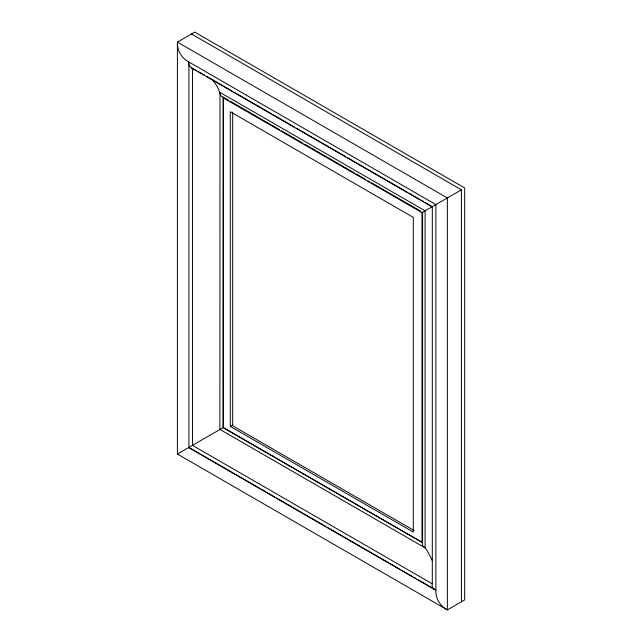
<?xml version="1.0" encoding="UTF-8"?>
<svg xmlns="http://www.w3.org/2000/svg" width="642" height="642" viewBox="0 0 642 642"><rect width="100%" height="100%" fill="white"/><g stroke="black" fill="none" stroke-linecap="round" stroke-linejoin="round"><path stroke-width="0.96" d="M219.877 429.53L220.013 92.408L216.771 85.779L212.582 79.72M432.363 560.635L427.259 550.82L425.092 547.859L422.885 546.045L422.284 544.047L422.588 542.642L223.127 427.652L223.272 97.183L221.137 96.107L219.877 93.226M432.299 206.652L432.299 583.819C431.352 586.274 433.27 589.597 435.878 590.006C435.356 598.031 440.155 606.337 447.362 609.9L464.688 599.901L464.688 187.954L194.735 32.1L177.417 42.099C176.895 50.124 181.686 58.43 188.9 61.993L435.878 204.581L435.878 590.006L417.677 579.501M421.979 542.458L421.979 212.606L461.429 189.831L191.485 33.978M177.312 454.103L223.272 427.572L223.272 97.183L228.472 100.184M230.293 426.416L413.296 532.066L413.296 217.373L230.293 111.716L230.293 426.416L232.637 425.06M196.805 70.684C193.643 69.007 187.312 66.904 188.9 61.993L188.9 447.418M198.538 71.687L204.597 75.186M206.331 76.181L232.3 91.18M234.033 92.183L271.261 113.674M272.994 114.677L294.638 127.172M296.371 128.167L345.717 156.664M347.45 157.659L408.055 192.656M409.789 193.651L420.181 199.654M421.914 200.649L423.64 201.652M425.373 202.647L431.432 206.146M191.404 67.9L432.01 206.812M220.013 92.408L425.092 210.809L425.092 547.859L220.013 429.458M230.205 101.187L279.599 129.708M281.332 130.703L303 143.214M304.733 144.217L354.127 172.73M355.861 173.733L365.394 179.238M367.994 180.739L369.728 181.742M371.461 182.737L420.855 211.258M223.127 97.801L421.979 212.606M413.938 530.444L232.669 425.79L232.669 112.181M223.272 427.572L422.588 542.642L422.588 212.261M432.299 583.819L192.472 445.355L192.472 68.188M189.767 447.915L259.095 487.944M260.829 488.947L274.688 496.948M276.421 497.951L325.823 526.472M327.556 527.467L400.343 569.494M402.077 570.497L412.477 576.5M414.21 577.503L415.944 578.506M188.612 447.586L434.811 589.725M461.429 189.831L461.429 601.779M447.362 197.953L177.417 42.099L177.417 454.046L447.362 609.9L447.362 197.953"/></g></svg>
